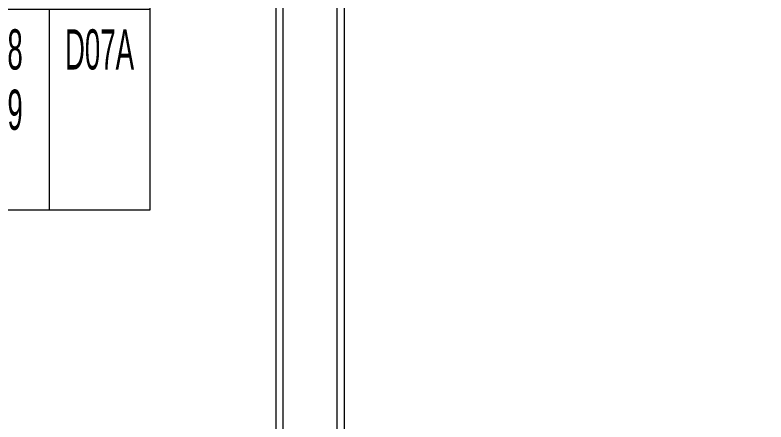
# Model space of a CAD drawing. Extents: x -3709 to 34962, y 0 to 8245.
# Drawn here: x 3525.8 to 3735.8, y 505.2 to 619.1 of the extents above; entities that cross this region are included whole.
import ezdxf
from ezdxf.enums import TextEntityAlignment as Align

# ---------------------------------------------------------------- set-up
doc = ezdxf.new("R2010")
doc.units = 0
doc.layers.get('0').update_dxf_attribs({"color": 9, "lineweight": 9})
for name, color, linetype, lineweight in [('00', 9, 'Continuous', 9), ('14', 9, 'Continuous', 9), ('21_MAHAL', 9, 'Continuous', 9)]:
    doc.layers.add(name, color=color, linetype=linetype, lineweight=lineweight)
doc.styles.add('Arial', font='arial.ttf', dxfattribs={"height": 2.5})
doc.styles.add('MuuM_TEXT-STANDART', font='ARIALN.TTF')

# ---------------------------------------------------------------- blocks, each defined once
blk = doc.blocks.new('0_roomno2')
blk.add_lwpolyline([(19.375, -10.5), (0, -10.5), (0, 0), (19.375, 0)], close=True)
for points in [[(0, -3), (19.375, -3)], [(8.125, -3), (8.125, -10.5)], [(11.875, -3), (11.875, -10.5)], [(15.625, -3), (15.625, -10.5)], [(0, -6.75), (8.125, -6.75)]]:
    blk.add_lwpolyline(points)
at = {"style": 'MuuM_TEXT-STANDART', "width": 0.6}
blk.add_text('H:', height=1.5, dxfattribs=at).set_placement((0.35, -8.608), align=Align.MIDDLE_LEFT)
at = {"style": 'Arial'}
blk.add_attdef('ODANO', (0, 1.17), '', height=2, dxfattribs=at)
blk.add_attdef('MEKANADI', text='', height=2, dxfattribs=at).set_placement((0.35, -3), align=Align.BOTTOM_LEFT)
at = {"style": 'MuuM_TEXT-STANDART', "width": 0.6}
for tag, p in [('YER01', (10, -4.5)), ('TAVAN01', (13.75, -4.5)), ('DUVAR01', (17.5, -4.5)), ('YER02', (10, -6.75)), ('TAVAN02', (13.75, -6.75)), ('DUVAR02', (17.5, -6.75)), ('YER03', (10, -9)), ('TAVAN03', (13.75, -9)), ('DUVAR03', (17.5, -9))]:
    blk.add_attdef(tag, text='', height=1.5, dxfattribs=at).set_placement(p, align=Align.MIDDLE_CENTER)
for tag, p in [('M2', (0.35, -4.875)), ('TEMIZTAVANYUKSEKLIGI', (1.8, -8.608))]:
    blk.add_attdef(tag, text='', height=1.5, dxfattribs=at).set_placement(p, align=Align.MIDDLE_LEFT)

msp = doc.modelspace()

# ---------------------------------------------------------------- linework, layer by layer
at = {"layer": '00'}
msp.add_lwpolyline([(3600.84, 757.5), (3615.84, 757.5), (3615.84, 392.5), (3600.84, 392.5), (3600.84, 742.5), (3580.84, 742.5), (3580.84, 757.5), (3600.84, 757.5)], dxfattribs=at)
at = {"layer": '14'}
msp.add_lwpolyline([(3578.84, 316.5), (3578.84, 334.5), (3598.84, 334.5), (3598.84, 740.5), (3578.84, 740.5), (3578.84, 759.5), (3617.84, 759.5), (3617.84, 394.5), (3682.84, 394.5), (3682.84, 334.5), (3735.84, 334.5), (3735.84, 332.5)], dxfattribs=at)

# ---------------------------------------------------------------- block references
at = {"layer": '21_MAHAL'}
ref = msp.add_blockref('0_roomno2', (3418.17, 643.23), dxfattribs=dict(at, xscale=7.5, yscale=7.5, zscale=7.5))
ref.add_attrib('ODANO', 'VW-ZK-03', (3418.17, 652.01), dxfattribs={"layer": '0', "height": 15, "style": 'Arial'})
ref.add_attrib('MEKANADI', 'YAN. GÜV. H.', dxfattribs={"layer": '0', "height": 15, "style": 'Arial'}).set_placement((3420.8, 620.73), align=Align.BOTTOM_LEFT)
ref.add_attrib('M2', '#### m2', dxfattribs={"layer": '0', "height": 11.25, "style": 'MuuM_TEXT-STANDART', "width": 0.6}).set_placement((3420.8, 606.67), align=Align.MIDDLE_LEFT)
ref.add_attrib('TEMIZTAVANYUKSEKLIGI', '2.40 m', dxfattribs={"layer": '0', "height": 11.25, "style": 'MuuM_TEXT-STANDART', "width": 0.6}).set_placement((3431.67, 578.67), align=Align.MIDDLE_LEFT)
ref.add_attrib('YER01', 'Y04', dxfattribs={"layer": '0', "height": 11.25, "style": 'MuuM_TEXT-STANDART', "width": 0.6}).set_placement((3493.17, 609.48), align=Align.MIDDLE_CENTER)
ref.add_attrib('TAVAN01', 'T08', dxfattribs={"layer": '0', "height": 11.25, "style": 'MuuM_TEXT-STANDART', "width": 0.6}).set_placement((3521.3, 609.48), align=Align.MIDDLE_CENTER)
ref.add_attrib('DUVAR01', 'D07A', dxfattribs={"layer": '0', "height": 11.25, "style": 'MuuM_TEXT-STANDART', "width": 0.6}).set_placement((3549.42, 609.48), align=Align.MIDDLE_CENTER)
ref.add_attrib('TAVAN02', 'T09', dxfattribs={"layer": '0', "height": 11.25, "style": 'MuuM_TEXT-STANDART', "width": 0.6}).set_placement((3521.3, 592.61), align=Align.MIDDLE_CENTER)

doc.saveas('drawing.dxf')
